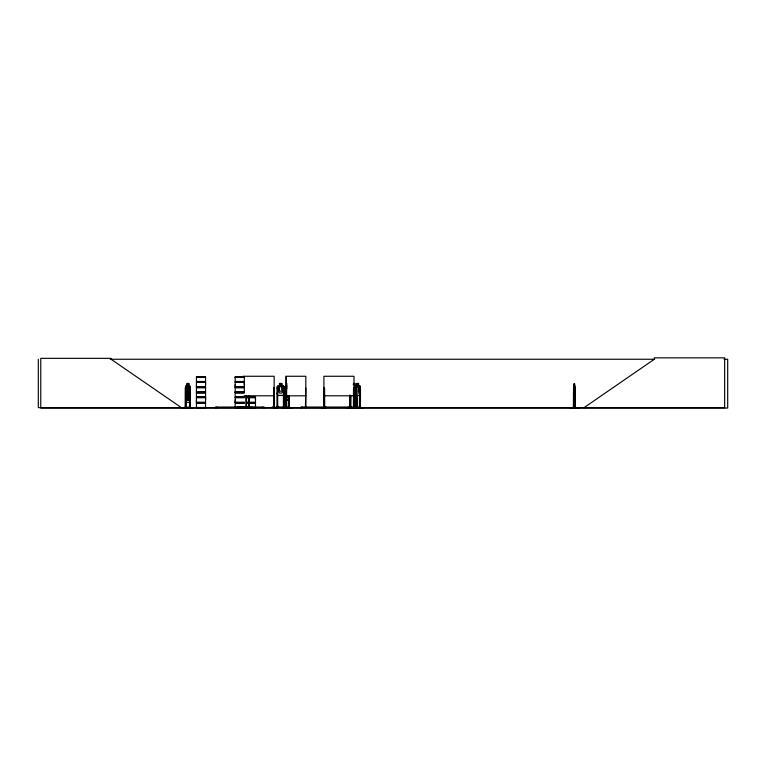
<?xml version="1.0" encoding="UTF-8"?>
<svg xmlns="http://www.w3.org/2000/svg" width="766" height="766" viewBox="0 0 766 766"><rect width="100%" height="100%" fill="white"/><g stroke="black" fill="none" stroke-linecap="round" stroke-linejoin="round"><path stroke-width="1.15" d="M196.431 402.227L196.431 397.745L205.566 397.745L205.556 402.227L196.431 402.227L196.441 399.986M196.431 386.878L196.431 382.397L205.566 382.397L205.556 386.878L196.431 386.878L196.441 384.637M205.556 399.986L205.556 397.745M205.556 384.637L205.556 382.397M244.316 402.227L235.181 402.227L235.191 399.986M235.181 386.878L235.181 382.397L244.316 382.397L244.306 386.878L235.181 386.878L235.191 384.637M244.306 384.637L244.306 382.397M255.471 399.986L255.471 397.745M363.314 407.636L346.318 407.55M353.633 407.636L353.662 388.132M188.053 398.732L188.053 398.76M575.017 396.012L575.237 393.628M569.827 408.144L578.972 408.067M242.602 407.636L242.669 407.148M242.736 407.589L242.832 406.947L242.841 407.656M281.974 407.636L292.382 407.636M286.044 407.636L285.996 376.269M187.9 388.745L187.938 388.486M190.341 397.784L189.805 400.101L186.167 400.101M189.844 400.187L190.447 397.793M186.09 385.815L185.573 386.706L186.186 402.341L189.968 402.341L190.456 399.938L190.389 386.667L189.767 385.815L186.033 385.815L185.516 386.677L185.439 407.656M189.968 402.341L190.514 393.504L189.949 392.661L186.205 392.661L185.755 393.513M189.738 395.428L190.274 393.102L189.776 395.505L186.014 395.505L185.583 393.121M575.094 396.012L573.495 396.012L573.581 386.323L575.084 386.323L575.295 387.203L575.343 408.163M573.361 408.163L573.59 386.409M359.714 395.505L360.298 393.121M182.346 407.636L193.233 407.636M288.562 395.859L287.978 397.784L286.877 397.784L286.283 395.859L305.816 395.792M321.28 407.636L326.249 407.56M284.148 393.102L283.353 395.428L277.828 395.428L277.024 393.121M240.811 407.608L241.118 407.148M189.547 395.859L188.752 397.784L187.277 397.784L186.483 395.859L186.483 391.378L187.277 390.574L186.138 390.497L185.698 391.359M349.861 407.608L349.851 395.189M350.177 407.589L350.11 395.189M285.728 391.359L286.034 390.497L286.12 400.101M285.565 407.656L285.584 386.677L285.967 385.815L286.829 385.901L286.79 383.421M185.688 391.388L186.205 390.497M355.252 386.677L355.797 385.815L355.252 386.706L355.223 407.656M286.829 385.901L286.225 388.937M205.575 392.106L196.422 392.297M235.124 392.144L235.181 387.778L244.316 387.778L244.316 392.106L235.095 392.182L244.325 392.345L235.172 392.297M584.018 407.656L654.336 359.254L654.336 357.837L724.646 357.837L724.646 407.656L38.3 407.656L38.3 359.254M196.393 392.135L196.441 387.778L205.566 387.778L205.566 392.106M205.575 407.464L196.345 407.531L205.566 407.627M244.325 407.464L235.105 407.598L255.48 407.627M110.189 359.254L654.7 359.254M724.109 359.254L727.7 359.254L727.7 408.067L40.77 408.067L40.77 358.344L111.089 358.344L111.089 359.254L181.398 407.656M242.889 376.269L274.151 376.269L274.151 407.656M196.422 376.987L205.575 376.987M235.172 376.987L244.325 376.987M196.422 377.15L205.575 377.15L196.422 377.169L196.441 381.487L205.566 381.487L205.566 377.169M235.172 377.15L244.325 377.15L244.306 381.487L235.181 381.487L235.181 377.169L244.325 377.169M196.441 377.437L205.556 377.437M235.191 377.437L244.306 377.437M196.364 381.803L205.623 381.803M235.114 381.803L244.383 381.803M196.364 382.081L205.623 382.081M235.114 382.081L244.383 382.081M187.182 383.421L186.435 391.187L187.239 393.102L188.733 393.102L189.537 391.187L188.79 383.421L187.124 383.421L187.124 385.815M353.557 383.421L355.165 383.421L355.079 385.901L359.761 385.815M356.899 383.421L358.66 383.421L358.545 385.901L359.398 386.696L359.398 391.187L358.545 393.102L356.956 393.102L356.104 391.187L356.899 383.421L357.013 385.901M353.241 383.9L354.677 383.9L354.677 384.695L353.241 384.695M573.638 391.694L573.964 393.609L574.567 393.609L574.663 383.929L573.945 383.929L573.945 386.323M285.517 386.677L286.091 400.187L288.859 400.187L289.194 395.649M196.364 387.194L205.623 387.194M235.114 387.194L244.383 387.194M575.007 386.323L575.314 387.175M196.364 387.472L205.623 387.472M235.114 387.472L244.383 387.472M187.22 388.094L188.867 388.094L187.277 388.171L187.392 392.738L186.598 393.542L186.598 398.023L187.392 399.938L188.876 399.938L189.662 398.023L189.547 391.378L188.752 390.574L189.891 390.497M189.642 388.132L190.274 388.132M276.976 388.132L277.646 388.132L277.713 407.656M284.148 388.132L283.487 388.132L283.41 407.656M285.833 388.132L285.278 388.132L285.278 407.656M285.996 388.132L286.628 388.132L286.666 407.656M305.816 388.132L305.452 407.656M323.913 388.132L324.583 388.132L324.65 407.656M355.223 388.132L355.874 388.132L355.922 407.656M575.113 388.64L575.419 408.163M187.277 390.258L188.924 390.258L188.924 392.661L189.662 393.542M186.167 390.574L189.872 390.574L190.447 391.34M187.239 391.187L188.733 391.187M187.277 391.378L188.752 391.378M196.441 391.991L205.556 391.991M235.191 391.991L244.306 391.991M205.575 392.518L196.422 392.518L196.441 396.845L205.566 396.845L205.566 392.518M235.172 392.508L244.325 392.518M285.517 393.121L285.833 394.71M355.194 393.121L355.778 395.505L355.309 393.102M188.876 393.542L187.392 393.542L187.392 398.023L188.876 398.023L188.733 386.696L187.239 386.696L187.277 395.859L188.752 395.859M190.514 393.504L189.891 392.661M186.052 395.428L189.805 395.428M277.761 395.505L283.401 395.505L284.224 393.121L284.224 386.667L283.382 385.815L277.79 385.815L277.024 386.677L276.976 407.656L276.909 406.947L277.713 406.947M244.048 395.792L274.151 395.792M323.913 395.792L353.997 395.792M286.877 395.859L287.978 395.859M573.514 395.936L575.075 395.936M244.316 396.845L235.181 396.845L235.181 392.518M246.958 396.845L255.48 396.845M196.364 397.161L205.623 397.161M235.114 397.161L244.383 397.161M246.901 397.161L255.547 397.161M196.364 397.43L205.623 397.43M235.114 397.43L244.383 397.43M246.901 397.43L255.547 397.43M185.698 397.793L186.186 400.187M244.316 397.745L235.181 397.745L235.181 402.227M246.958 397.745L255.48 397.745L255.471 402.227M286.053 400.101L288.83 400.101M186.128 400.187L189.911 400.187M246.958 402.227L255.48 402.227M196.364 402.543L205.623 402.543M235.114 402.543L244.383 402.543M246.901 402.543L255.547 402.543M196.364 402.82L205.623 402.82M235.114 402.82L244.383 402.82M246.901 402.82L255.547 402.82M244.316 403.136L235.181 403.136L235.181 407.455M246.958 403.136L255.48 403.136L255.48 407.455L246.326 407.646L246.365 406.947M185.248 406.947L185.994 406.947M189.595 406.947L190.341 406.947L190.332 407.656L190.274 386.696M246.595 406.947L245.829 407.636M248.557 406.947L249.18 406.947M273.558 406.947L274.372 406.947M283.41 406.947L284.224 406.947L284.224 407.656M286.666 406.947L285.22 406.947L285.249 407.656M288.466 406.947L289.146 406.947L289.117 407.656M324.65 406.947L323.855 406.947L323.855 407.656L323.913 376.269L353.997 376.269L353.921 407.656L353.768 406.947M349.775 406.947L351.048 406.947L351.048 407.656M353.432 406.947L354.227 406.947L354.227 407.656M355.941 406.947L355.156 406.947L355.165 407.656M357.559 406.947L356.745 406.947L356.745 407.656L356.822 395.026M360.547 406.947L359.771 406.947L359.781 407.656M185.793 407.148L189.786 407.148M277.713 407.148L283.41 407.148M285.651 407.148L288.715 407.148M351.048 407.148L359.963 407.148M235.478 407.282L252.387 407.253M326.287 407.253L321.586 407.656M276.794 407.636L272.112 407.253L292.181 407.656M357.578 407.253L357.483 395.026M248.672 407.636L248.615 396.175M246.604 407.589L246.729 406.947M246.164 407.636L246.039 396.175M356.678 385.901L357.483 386.696M283.353 385.901L284.148 386.696L284.148 407.656M189.805 390.574L190.341 391.378M185.573 393.102L186.071 395.505M185.745 399.938L186.243 402.341M575.592 408.163L575.592 407.455L575.065 408.163L575.237 387.175M574.586 383.929L574.567 386.409M574.021 383.929L573.562 408.163M573.782 394.385L573.801 408.163L573.811 407.455L573.313 408.163M363.027 407.656L346.318 407.656M360.451 407.656L360.48 388.132L359.829 388.132L359.963 407.656M360.355 407.656L360.298 386.667L359.675 385.901L360.355 386.667L360.24 393.102M360.192 406.947L360.221 407.656M360.01 388.132L360.097 407.656M357.406 406.947L357.406 407.656M355.692 388.132L355.75 407.656M355.587 406.947L355.51 407.656M355.405 388.132L355.347 407.656M355.079 386.696L355.079 391.187M354.131 407.656L354.16 388.132L353.499 388.132L353.432 407.656M350.972 396.175L350.895 407.656M350.388 406.947L350.388 407.656M350.311 396.175L350.234 407.656M349.612 407.656L349.612 407.043L300.808 407.043L300.808 407.656M348.195 407.043L348.195 407.656M324.42 388.132L324.478 407.656M324.344 406.947L324.315 407.656M324.085 388.132L324.085 407.656M305.845 407.656L305.816 376.269L286.302 376.269L286.245 407.656M302.235 407.043L302.235 407.656M289.079 396.175L289.079 407.656M288.859 398.473L288.792 407.656M288.753 396.175L288.715 407.656M288.533 398.473L288.523 407.656M286.829 386.696L286.829 388.937M285.852 406.947L285.842 407.656M285.603 406.947L285.651 407.656M283.564 406.947L283.564 407.656M281.831 385.815L281.831 383.421L279.427 383.421L279.504 385.901L278.307 386.696L278.307 391.187L279.504 393.102L281.744 393.102L282.951 391.187L282.951 386.696L281.744 385.901L281.744 383.498M277.57 406.947L277.57 407.656M274.285 407.656L274.305 388.132L273.625 388.132L273.558 407.656M274.065 406.947L274.046 407.656M273.883 406.947L273.855 407.656M273.768 388.132L273.711 407.656M264.232 407.656L264.232 407.043L215.428 407.043L215.428 407.656M262.805 407.043L262.805 407.656M249.113 396.175L249.151 407.656M248.921 406.947L248.912 407.656M248.883 396.175L248.826 407.656M247.37 406.947L247.38 407.656M247.226 406.947L247.217 407.656M246.815 406.947L246.815 407.656M246.528 396.175L246.547 407.656M246.298 396.175L246.326 407.656M243.636 407.148L243.636 407.656M243.569 406.947L243.483 407.656L243.339 406.947M243.195 406.947L243.253 407.656M243.128 406.947L243.004 407.656M240.562 407.656L240.275 406.947M238.714 407.148L238.714 407.656M238.628 406.947L238.542 407.656L238.398 406.947M238.283 406.947L238.264 407.656M238.178 406.947L238.121 407.656M238.006 406.947L238.035 407.656M216.845 407.043L216.845 407.656M205.566 407.455L205.556 403.136L196.431 403.136L196.431 407.455M192.955 407.656L182.624 407.656M190.092 400.771L190.092 407.656M189.939 406.947L189.978 407.656M189.834 388.132L189.786 407.656M189.642 400.771L189.595 407.656M188.723 383.421L188.675 385.901M185.985 407.656L185.927 388.132L185.305 388.132L185.305 407.656M185.745 388.132L185.793 407.656M185.631 406.947L185.573 407.656M189.48 396.884L188.101 394.643L186.732 396.98L187.766 394.117L186.856 391.33L188.072 393.571L189.422 391.369L188.417 394.136L189.48 396.884M188.465 383.9L187.507 383.9L187.507 384.695L188.465 384.695L188.465 383.9M281.342 383.9L279.906 383.9L279.906 384.695L281.342 384.695L281.342 383.9M358.258 383.9L357.243 383.9L357.243 384.695L358.258 384.695L358.258 383.9M281.744 386.696L279.504 386.696L279.504 391.187L281.744 391.187L281.744 386.696M358.545 386.696L356.956 386.696L356.956 391.187L358.545 391.187L358.545 386.696M574.567 387.203L573.964 387.203L573.964 391.694L574.567 391.694L574.567 387.203M188.493 388.573L187.536 388.573L187.536 389.377L188.493 389.377L188.493 388.573M188.608 390.737L187.66 390.737L187.66 391.531L188.608 391.531L188.608 390.737M205.556 392.786L196.441 392.786L205.547 392.795M244.306 392.786L235.191 392.786L244.297 392.795M359.733 395.428L353.365 395.428L359.771 395.505"/></g></svg>
